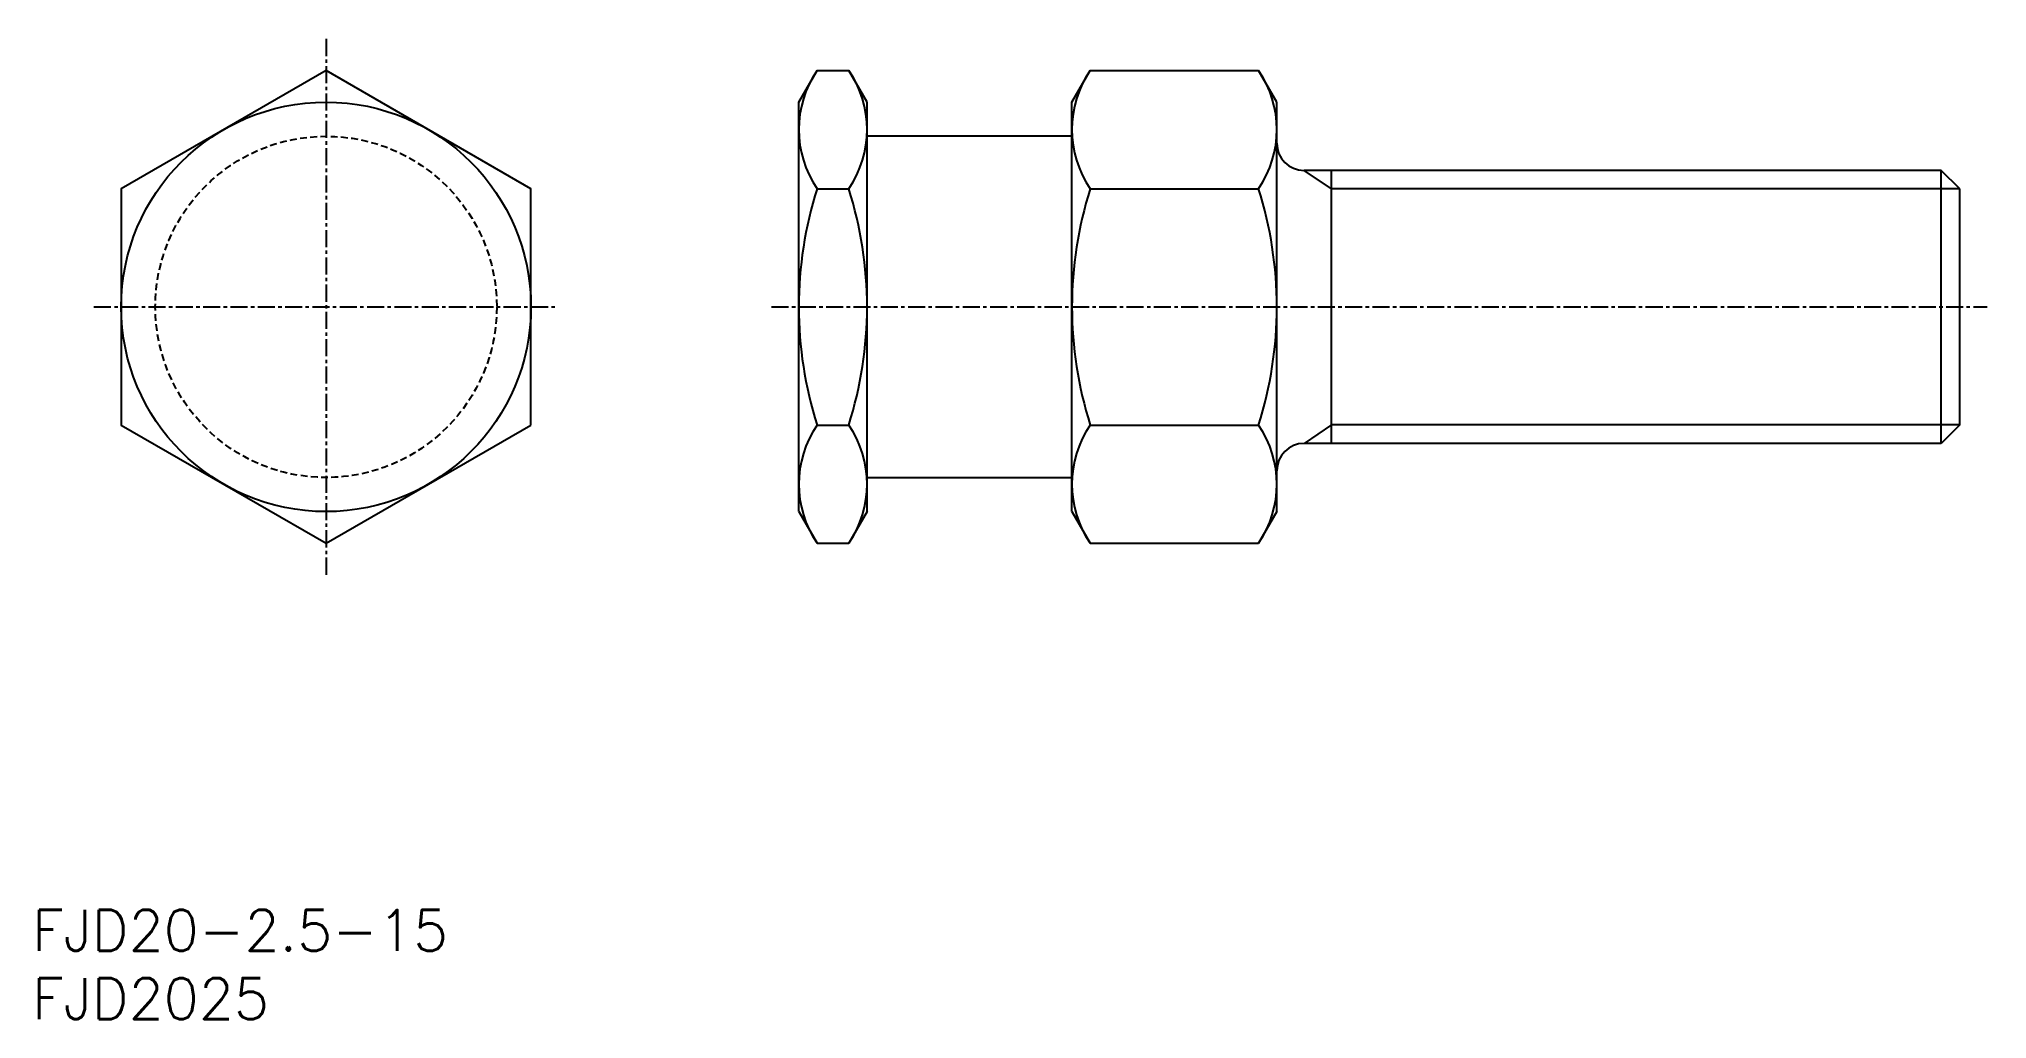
# Model space of a CAD drawing. Extents: x 85 to 227, y 65 to 137.
import ezdxf
from ezdxf.enums import TextEntityAlignment as Align

# ---------------------------------------------------------------- set-up
doc = ezdxf.new("R2010")
doc.units = 0
doc.linetypes.add('CENTER', pattern=[2, 1.25, -0.25, 0.25, -0.25])
doc.linetypes.add('DASHED', pattern=[0.75, 0.5, -0.25])
doc.layers.get('0').update_dxf_attribs({"linetype": 'CONTINUOUS'})
doc.layers.add('CENTER', color=1, linetype='CENTER')
doc.styles.get("Standard").update_dxf_attribs({"font": 'txt.shx', "bigfont": 'extfont.shx'})

msp = doc.modelspace()

# ---------------------------------------------------------------- linework, layer by layer
at = {"color": 7, "linetype": 'CONTINUOUS'}
for p, q in [((140.21, 132.5), (141.55, 134.82)), ((141.55, 134.82), (143.87, 134.82)), ((145.21, 132.5), (143.87, 134.82)), ((160.21, 132.5), (161.55, 134.82)), ((161.55, 134.82), (173.87, 134.82)), ((175.21, 132.5), (173.87, 134.82)), ((140.21, 102.5), (140.21, 132.5)), ((145.21, 102.5), (145.21, 132.5)), ((145.21, 102.5), (145.21, 132.5)), ((160.21, 102.5), (160.21, 132.5)), ((175.21, 102.5), (175.21, 132.5)), ((175.21, 102.5), (175.21, 132.5)), ((113.1, 130.49), (113.1, 130.49)), ((160.21, 130), (145.21, 130)), ((116.85, 128.33), (116.85, 128.33)), ((223.85, 127.5), (177.21, 127.5)), ((179.21, 107.5), (179.21, 127.5)), ((223.85, 107.5), (223.85, 127.5)), ((225.21, 126.15), (223.85, 127.5)), ((141.55, 126.16), (143.87, 126.16)), ((161.55, 126.16), (173.87, 126.16)), ((225.21, 108.86), (225.21, 126.15)), ((141.55, 108.84), (143.87, 108.84)), ((161.55, 108.84), (173.87, 108.84)), ((225.21, 108.86), (223.85, 107.5)), ((223.85, 107.5), (177.21, 107.5)), ((145.21, 105), (160.21, 105)), ((140.21, 102.5), (141.55, 100.18)), ((145.21, 102.5), (143.87, 100.18)), ((160.21, 102.5), (161.55, 100.18)), ((175.21, 102.5), (173.87, 100.18)), ((141.55, 100.18), (143.87, 100.18)), ((161.55, 100.18), (173.87, 100.18))]:
    msp.add_line(p, q, dxfattribs=at)
at = {"color": 3, "linetype": 'CONTINUOUS'}
for p, q in [((179.21, 126.15), (177.21, 127.5)), ((225.21, 126.15), (179.21, 126.15)), ((179.21, 108.86), (177.21, 107.5)), ((225.21, 108.86), (179.21, 108.86))]:
    msp.add_line(p, q, dxfattribs=at)
at = {"color": 7, "linetype": 'CONTINUOUS'}
msp.add_lwpolyline([(120.6, 108.84), (120.6, 126.16), (105.6, 134.82), (90.6, 126.16), (90.6, 108.84), (105.6, 100.18)], close=True, dxfattribs=at)
msp.add_circle((105.6, 117.5), 15, dxfattribs=at)
at = {"color": 3, "linetype": 'DASHED'}
msp.add_circle((105.6, 117.5), 12.5, dxfattribs=at)
at = {"color": 7, "linetype": 'CONTINUOUS'}
for centre, radius, start, end in [((147.88, 130.49), 7.67, 145.6157, 214.3843), ((137.54, 130.49), 7.67, 325.6157, 34.3843), ((167.88, 130.49), 7.67, 145.6157, 214.3843), ((167.54, 130.49), 7.67, 325.6157, 34.3843), ((177.21, 129.5), 2, 180, 270), ((168.87, 117.5), 28.66, 162.412, 197.588), ((116.55, 117.5), 28.66, 342.412, 17.588), ((188.87, 117.5), 28.66, 162.412, 197.588), ((146.55, 117.5), 28.66, 342.412, 17.588), ((147.88, 104.51), 7.67, 145.6157, 214.3843), ((137.54, 104.51), 7.67, 325.6157, 34.3843), ((167.88, 104.51), 7.67, 145.6157, 214.3843), ((167.54, 104.51), 7.67, 325.6157, 34.3843), ((177.21, 105.5), 2, 90, 180)]:
    msp.add_arc(centre, radius, start, end, dxfattribs=at)
at = {"layer": 'CENTER', "color": 1, "linetype": 'CENTER'}
for p, q in [((105.6, 137.13), (105.6, 97.87)), ((88.6, 117.5), (122.6, 117.5)), ((138.21, 117.5), (227.21, 117.5))]:
    msp.add_line(p, q, dxfattribs=at)

# ---------------------------------------------------------------- texts
at = {"color": 7, "linetype": 'CONTINUOUS'}
for s, p in [('FJD20-2.5-15', (84.07, 71.82)), ('FJD2025', (84.07, 66.82))]:
    msp.add_text(s, height=3, dxfattribs=at).set_placement(p, align=Align.MIDDLE_LEFT)

doc.saveas('drawing.dxf')
